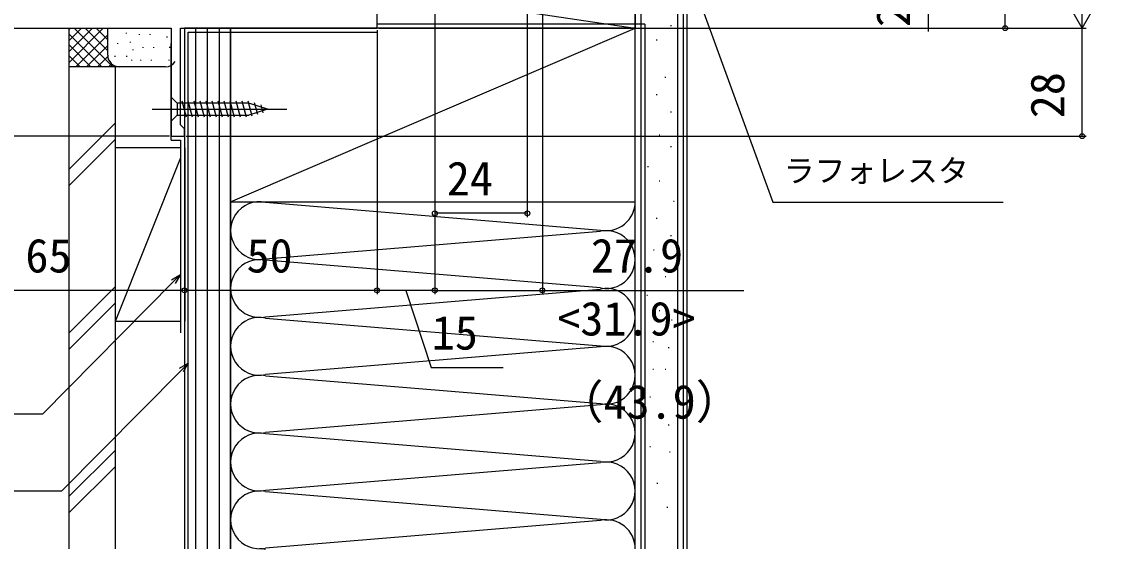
# Model space of a CAD drawing. Units: millimetres, scale not verified. Extents: x -525 to 525, y -783 to 778.
# Drawn here: x -329.2 to -48.7, y -127.9 to 9 of the extents above; entities that cross this region are included whole.
import ezdxf
from ezdxf.enums import TextEntityAlignment as Align

# ---------------------------------------------------------------- set-up
doc = ezdxf.new("R2010")
doc.units = ezdxf.units.MM
doc.header["$LTSCALE"] = 4
for name, color, linetype in [('0-2_YKK_11', 7, 'Continuous'), ('0-5_YKK_13', 4, 'Continuous'), ('0-7_YKK_D', 6, 'Continuous'), ('0-9_YSS_K', 3, 'Continuous'), ('0-A_YSS_KE', 3, 'Continuous')]:
    doc.layers.add(name, color=color, linetype=linetype)
doc.styles.add('ＭＳ ゴシック', font='')
doc.styles.get('ＭＳ ゴシック').set_extended_font_data('MS Gothic')

msp = doc.modelspace()

# ---------------------------------------------------------------- linework, layer by layer
at = {"layer": '0-2_YKK_11'}
msp.add_lwpolyline([(-350.999, 7.3), (-290.399, 7.3), (-290.399, -20.7), (-286.999, -20.7), (-286.999, -18.8), (-287.499, -18.3), (-287.999, -17.8), (-287.999, 7.3), (-236.999, 7.3), (-236.999, 11.542), (-237.119, 11.725), (-237.119, 12.275), (-236.999, 12.458), (-236.999, 15.1)], dxfattribs=at)
at = {"layer": '0-5_YKK_13'}
for p, q in [((-290.399, -10.6), (-290.399, -16.8)), ((-290.399, -10.6), (-288.849, -12.15)), ((-295.399, -13.7), (-260.399, -13.7)), ((-270.315, -12.15), (-288.849, -12.15)), ((-288.849, -12.15), (-288.849, -15.25)), ((-286.423, -15.8), (-287.548, -11.6)), ((-284.87, -15.8), (-285.995, -11.6)), ((-283.317, -15.8), (-284.442, -11.6)), ((-281.764, -15.8), (-282.889, -11.6)), ((-280.211, -15.8), (-281.337, -11.6)), ((-278.658, -15.8), (-279.784, -11.6)), ((-277.105, -15.8), (-278.231, -11.6)), ((-275.552, -15.8), (-276.678, -11.6)), ((-273.999, -15.8), (-275.125, -11.6)), ((-272.447, -15.8), (-273.572, -11.6)), ((-270.894, -15.8), (-272.019, -11.6)), ((-269.41, -15.541), (-270.466, -11.6)), ((-265.399, -13.7), (-270.315, -12.15)), ((-265.399, -13.7), (-270.315, -15.25)), ((-267.978, -15.09), (-268.792, -12.054)), ((-266.546, -14.638), (-267.095, -12.588)), ((-290.399, -16.8), (-288.849, -15.25)), ((-288.849, -15.25), (-270.315, -15.25))]:
    msp.add_line(p, q, dxfattribs=at)
at = {"layer": '0-7_YKK_D'}
for p, q in [((-197.999, 92.1), (-197.999, -41.7)), ((-194.099, 38.8), (-194.099, -61.7)), ((-73.999, 7.3), (-73.999, 37.3)), ((-221.999, 34.3), (-221.999, -61.7)), ((-221.999, 34.3), (-221.999, -61.7)), ((-221.999, 34.3), (-221.999, -41.7)), ((-93.999, 34.8), (-93.999, 6.473)), ((-53.999, 7.3), (-53.999, 25.487)), ((-53.999, 7.3), (-59.249, 16.393)), ((-53.999, 7.3), (-48.749, 16.393)), ((-236.999, 6.8), (-236.999, -61.7)), ((-236.499, 7.3), (-72.999, 7.3)), ((-236.499, 7.3), (-52.999, 7.3)), ((-236.499, 7.3), (-52.999, 7.3)), ((-53.999, -20.7), (-53.999, 7.3)), ((-290.899, -20.7), (-372.999, -20.7)), ((-286.999, -21.2), (-286.999, -61.7)), ((-286.999, -21.2), (-286.999, -61.7)), ((-286.499, -20.7), (-52.999, -20.7)), ((-236.999, -22.7), (-236.999, -61.7)), ((-197.999, -40.7), (-221.999, -40.7)), ((-286.999, -60.7), (-351.999, -60.7)), ((-236.999, -60.7), (-286.999, -60.7)), ((-221.999, -60.7), (-236.999, -60.7))]:
    msp.add_line(p, q, dxfattribs=at)
for points in [[(-156.766, 23.994), (-155.893, 21.598), (-134.274, -37.801), (-74.523, -37.801)], [(-288.05, -56.608), (-289.843, -58.422), (-323.806, -92.768), (-413.941, -92.768)], [(-290.329, -57.941), (-288.05, -56.608), (-289.357, -58.902)], [(-229.499, -60.7), (-222.966, -80.7), (-204.238, -80.7)], [(-221.999, -60.7), (-194.099, -60.7), (-141.799, -60.7)], [(-285.999, -79.538), (-287.792, -81.351), (-318.858, -112.768), (-408.678, -112.768)], [(-288.278, -80.87), (-285.999, -79.538), (-287.306, -81.831)]]:
    msp.add_lwpolyline(points, dxfattribs=at)
for centre in [(-73.999, 7.3), (-53.999, -20.7), (-221.999, -40.7), (-197.999, -40.7), (-286.999, -60.7), (-286.999, -60.7), (-236.999, -60.7), (-236.999, -60.7), (-221.999, -60.7), (-221.999, -60.7), (-194.099, -60.7)]:
    msp.add_circle(centre, 0.637, dxfattribs=at)
at = {"layer": '0-9_YSS_K'}
for p, q in [((-168.499, 17.3), (-168.499, -127.7)), ((-158.999, 17.3), (-158.999, -127.7)), ((-156.499, -127.7), (-156.499, 17.3)), ((-316.9, 1.271), (-310.871, 7.3)), ((-316.9, 6.927), (-316.528, 7.3)), ((-316.9, 4.099), (-313.699, 7.3)), ((-316.9, -2.7), (-316.9, 7.3)), ((-316.9, -1.558), (-308.042, 7.3)), ((-316.9, 5.785), (-308.415, -2.7)), ((-315.587, 7.3), (-305.587, -2.7)), ((-315.214, -2.7), (-306.9, 5.614)), ((-312.758, 7.3), (-306.9, 1.442)), ((-309.93, 7.3), (-306.9, 4.271)), ((-307.101, 7.3), (-306.9, 7.099)), ((-306.9, 0.3), (-306.9, 7.3)), ((-302.145, 6.084), (-302.145, 5.884)), ((-298.77, 5.78), (-298.77, 5.58)), ((-295.93, 5.78), (-295.93, 5.58)), ((-286.999, 7.3), (-286.999, -127.7)), ((-274.999, 7.3), (-286.999, 7.3)), ((-283.999, -127.7), (-283.999, 7.3)), ((-280.999, -127.7), (-280.999, 7.3)), ((-277.999, 7.3), (-277.999, -127.7)), ((-274.999, -127.7), (-274.999, 7.3)), ((-274.999, -37.7), (-169.999, 7.3)), ((-169.999, 7.3), (-236.999, 7.3)), ((-160.8, 7.986), (-160.6, 7.986)), ((-316.9, 2.957), (-311.243, -2.7)), ((-304.405, 3.443), (-304.405, 3.243)), ((-301.058, 3.777), (-301.058, 3.577)), ((-291.547, 5.112), (-291.547, 4.912)), ((-164.53, 4.256), (-164.33, 4.256)), ((-316.9, 0.128), (-314.072, -2.7)), ((-312.386, -2.7), (-306.9, 2.785)), ((-305.072, 0.105), (-305.072, -0.095)), ((-302.06, 0.105), (-302.06, -0.095)), ((-300.399, 1.774), (-300.399, 1.574)), ((-297.825, 2.377), (-297.825, 2.177)), ((-294.984, 2.377), (-294.984, 2.177)), ((-290.88, 2.442), (-290.88, 2.242)), ((-303.9, -2.7), (-316.9, -2.7)), ((-309.557, -2.7), (-306.883, -0.025)), ((-306.729, -2.7), (-305.934, -1.905)), ((-291.9, -2.7), (-303.9, -2.7)), ((-300.733, -0.896), (-300.733, -1.096)), ((-298.436, -0.896), (-298.436, -1.096)), ((-295.596, -0.896), (-295.596, -1.096)), ((-291.05, -0.896), (-291.05, -1.096)), ((-167.514, -0.966), (-167.314, -0.966)), ((-162.292, -5.442), (-162.092, -5.442)), ((-164.53, -9.918), (-164.33, -9.918)), ((-160.8, -14.394), (-160.6, -14.394)), ((-304.9, -17.242), (-316.9, -29.242)), ((-167.514, -17.378), (-167.314, -17.378)), ((-316.9, -33.485), (-304.9, -21.485)), ((-163.784, -20.362), (-163.584, -20.362)), ((-304.9, -68.7), (-304.9, -23.7)), ((-287.9, -23.7), (-304.9, -23.7)), ((-286.9, -23.7), (-286.9, -68.7)), ((-160.8, -23.346), (-160.6, -23.346)), ((-304.9, -68.7), (-287.9, -26.2)), ((-166.768, -28.568), (-166.568, -28.568)), ((-163.784, -32.297), (-163.584, -32.297)), ((-274.999, -37.7), (-274.999, -127.7)), ((-265.968, -37.858), (-179.031, -45.042)), ((-169.999, -101.423), (-169.999, -37.7)), ((-160.054, -37.519), (-159.854, -37.519)), ((-164.53, -41.995), (-164.33, -41.995)), ((-265.968, -52.542), (-179.031, -45.358)), ((-160.8, -46.471), (-160.6, -46.471)), ((-165.276, -50.201), (-165.076, -50.201)), ((-179.031, -60.042), (-265.968, -52.858)), ((-162.216, -57.132), (-162.016, -57.132)), ((-304.9, -59.669), (-316.9, -71.669)), ((-265.968, -67.542), (-179.031, -60.358)), ((-304.9, -63.911), (-316.9, -75.911)), ((-167.018, -61.934), (-166.818, -61.934)), ((-163.817, -65.935), (-163.617, -65.935)), ((-304.9, -68.7), (-287.9, -68.7)), ((-265.968, -67.858), (-179.031, -75.042)), ((-160.616, -68.336), (-160.416, -68.336)), ((-179.031, -75.358), (-265.968, -82.542)), ((-165.418, -73.939), (-165.218, -73.939)), ((-161.416, -75.539), (-161.216, -75.539)), ((-165.418, -81.141), (-165.218, -81.141)), ((-162.216, -81.141), (-162.016, -81.141)), ((-265.968, -82.858), (-179.031, -90.042)), ((-166.218, -88.344), (-166.018, -88.344)), ((-179.031, -90.358), (-265.968, -97.542)), ((-179.031, -105.042), (-265.968, -97.858)), ((-161.416, -95.547), (-161.216, -95.547)), ((-304.9, -102.095), (-316.9, -114.095)), ((-166.218, -101.149), (-166.018, -101.149)), ((-161.083, -102.573), (-160.883, -102.573)), ((-304.9, -106.338), (-316.9, -118.338)), ((-265.968, -112.542), (-179.031, -105.358)), ((-164.359, -110.683), (-164.159, -110.683)), ((-265.968, -112.858), (-179.031, -120.042)), ((-161.764, -116.91), (-161.564, -116.91)), ((-179.031, -120.358), (-265.968, -127.542))]:
    msp.add_line(p, q, dxfattribs=at)
for points in [[(-236.999, 17.3), (-169.999, 17.3), (-169.999, 7.3)], [(-236.999, 7.3), (-236.999, 17.3), (-169.999, 7.3)]]:
    msp.add_lwpolyline(points, dxfattribs=at)
for centre, radius, start, end in [((-303.9, 0.3), 3, 180, 270), ((-291.9, 0.3), 3, 270, 326.44238), ((-267.499, -45.2), 7.5, 78.21647, 281.78351), ((-177.499, -37.7), 7.5, 258.21646, 0), ((-177.499, -52.7), 7.5, 258.21646, 101.78354), ((-267.499, -60.2), 7.5, 78.21647, 281.78351), ((-177.499, -67.7), 7.5, 258.21646, 101.78354), ((-267.499, -75.2), 7.5, 78.21647, 281.78351), ((-177.499, -82.7), 7.5, 258.21646, 101.78354), ((-267.499, -90.2), 7.5, 78.21647, 281.78352), ((-177.499, -97.7), 7.5, 258.21646, 101.78354), ((-267.499, -105.2), 7.5, 78.21647, 281.78351), ((-177.499, -112.7), 7.5, 258.21646, 101.78354), ((-267.499, -120.2), 7.5, 78.21647, 281.78351), ((-177.499, -127.7), 7.5, 359.99997, 101.78354), ((-267.499, -135.2), 7.5, 78.21647, 90.06416)]:
    msp.add_arc(centre, radius, start, end, dxfattribs=at)
at = {"layer": '0-A_YSS_KE'}
for p, q in [((-169.999, -127.7), (-169.999, 17.3)), ((-157.499, -127.7), (-157.499, 17.3)), ((-167.499, 8.3), (-236.999, 8.3)), ((-167.499, 8.3), (-167.499, -127.7)), ((-290.399, -21.7), (-290.399, 3.3)), ((-316.9, -127.7), (-316.9, -2.7))]:
    msp.add_line(p, q, dxfattribs=at)
for points in [[(-285.999, -127.7), (-285.999, 6.3), (-236.999, 6.3)], [(-304.9, -127.7), (-304.9, -2.7), (-316.9, -2.7)], [(-290.399, -21.7), (-288.05, -21.7), (-288.05, -71.7)]]:
    msp.add_lwpolyline(points, dxfattribs=at)
msp.add_lwpolyline([(-169.999, -37.7), (-169.999, 7.3), (-274.999, 7.3), (-274.999, -37.7)], close=True, dxfattribs=at)

# ---------------------------------------------------------------- texts
at = {"layer": '0-7_YKK_D', "style": 'ＭＳ ゴシック'}
for s, p in [('2.5', (-95.999, 7.586)), ('28', (-55.999, -16.057))]:
    msp.add_text(s, height=8.798, rotation=90, dxfattribs=at).set_placement(p, align=Align.BOTTOM_LEFT)
for s, height, p in [('24', 8.798, (-218.897, -38.7)), ('ラフォレスタ', 5.865, (-131.443, -34.356)), ('65', 8.798, (-328.261, -58.7)), ('50', 8.798, (-270.863, -58.7)), ('27.9', 8.798, (-181.504, -58.7)), ('<31.9>', 8.798, (-190.231, -75.041)), ('15', 8.798, (-222.807, -78.7)), ('（43.9）', 8.798, (-190.231, -96.609))]:
    msp.add_text(s, height=height, dxfattribs=at).set_placement(p, align=Align.BOTTOM_LEFT)

doc.saveas('drawing.dxf')
